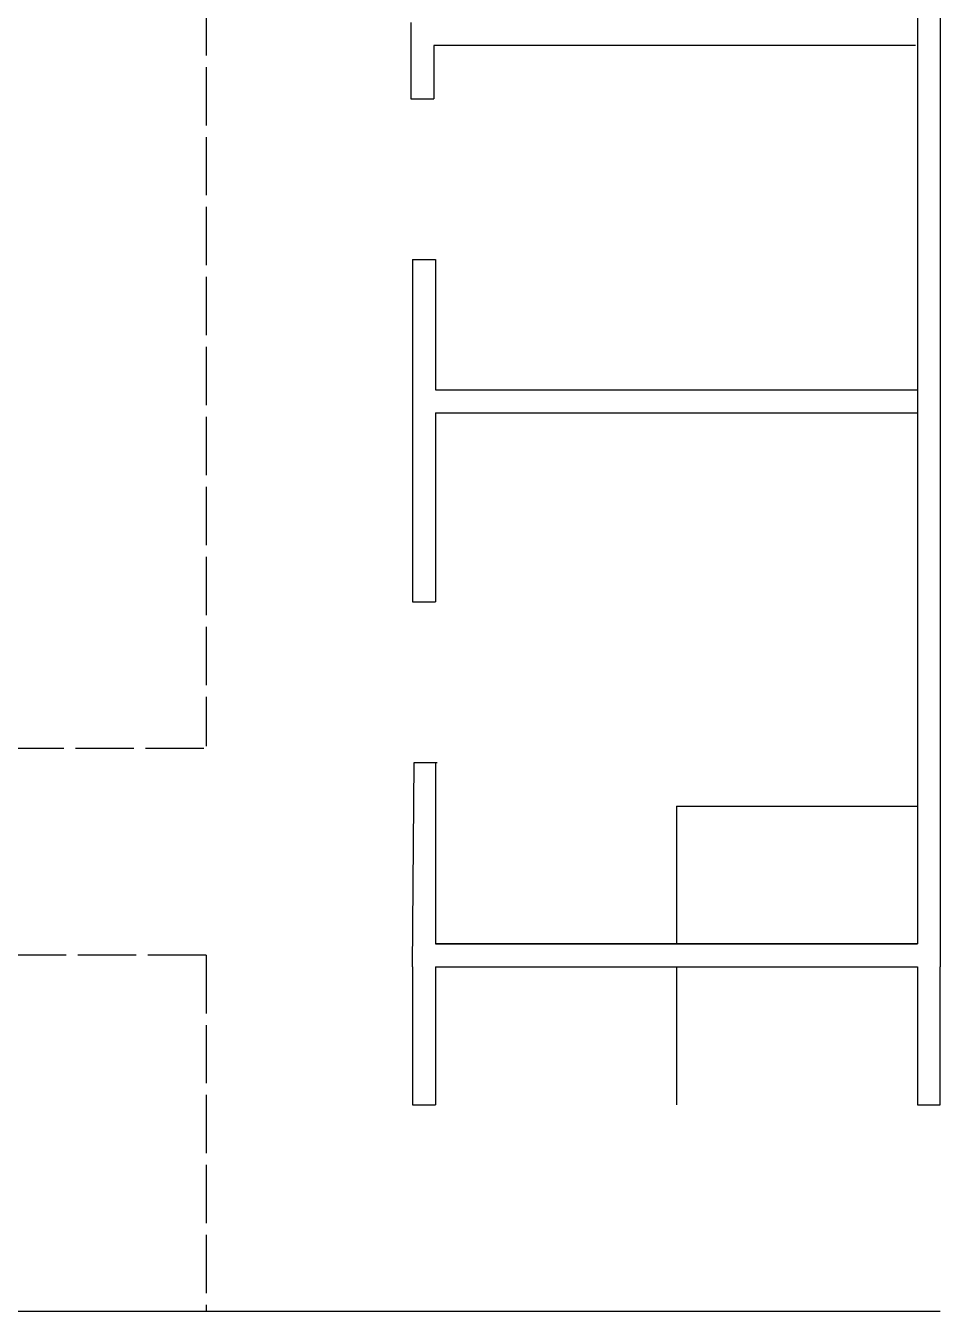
# Model space of a CAD drawing. Header units: millimetres. Extents: x -9564 to 100419, y -25359 to 24346.
# Drawn here: x 90622 to 94608, y -23803 to -18204 of the extents above; entities that cross this region are included whole.
import ezdxf

# ---------------------------------------------------------------- set-up
doc = ezdxf.new("R2010")
doc.units = ezdxf.units.MM
doc.header["$LTSCALE"] = 100
doc.linetypes.add('DASHEDX2', pattern=[3.048, 2.54, -0.508])
doc.linetypes.add('DOT', pattern=[0.508, 0, -0.508])
doc.layers.add('Area circulacion', color=50, linetype='DASHEDX2')
doc.layers.add('MUROS', color=7, linetype='Continuous')

msp = doc.modelspace()

# ---------------------------------------------------------------- linework, layer by layer
for p, q in [((94508.366, -3005.697), (94508.366, -22203.397)), ((94608.366, -3405.697), (94608.366, -22303.397)), ((92408.366, -22203.397), (94508.366, -22203.397)), ((92408.366, -22303.397), (94508.366, -22303.397)), ((94508.366, -22303.397), (94508.366, -22903.397)), ((85595.948, -23803.397), (90908.366, -23803.397)), ((90735.928, -23803.397), (94608.366, -23803.397))]:
    msp.add_line(p, q)
at = {"layer": 'Area circulacion', "color": 2}
for p, q in [((91408.366, -15030.847), (91408.366, -21341.614)), ((91398.366, -21351.614), (80674.426, -21351.614)), ((91408.366, -22251.614), (80674.426, -22251.614)), ((91408.366, -22251.614), (91408.366, -23803.397))]:
    msp.add_line(p, q, dxfattribs=at)
at = {"layer": 'MUROS'}
for p, q in [((92300.769, -18189.993), (92300.769, -18521.976)), ((94500.769, -18289.993), (92400.769, -18289.993)), ((92400.769, -18289.993), (92400.769, -18521.976)), ((92300.769, -18521.976), (92400.769, -18521.976)), ((92308.366, -19221.976), (92308.366, -20712.686)), ((92308.366, -19221.976), (92408.366, -19221.976)), ((92408.366, -19221.976), (92408.366, -19789.993)), ((92408.366, -19789.993), (94508.366, -19789.993)), ((94508.366, -19861.614), (94508.366, -22203.397)), ((92408.366, -19889.993), (92408.366, -20712.686)), ((92408.366, -19889.993), (94508.366, -19889.993)), ((92308.366, -20712.686), (92408.366, -20712.686)), ((92308.366, -22303.397), (92315.963, -21412.686)), ((92315.963, -21412.686), (92415.963, -21412.686)), ((92408.366, -21412.686), (92408.366, -22203.397)), ((93458.366, -21603.397), (93458.366, -22203.397)), ((93458.366, -21603.397), (94508.366, -21603.397)), ((94508.366, -22203.397), (92408.366, -22203.397)), ((92308.366, -22303.397), (92308.366, -22903.397)), ((92408.366, -22303.397), (92408.366, -22903.397)), ((93458.366, -22303.397), (93458.366, -22903.397)), ((94508.366, -22303.397), (94508.366, -22903.397)), ((94608.366, -22903.397), (94608.366, -22303.397)), ((92308.366, -22903.397), (92408.366, -22903.397)), ((94508.366, -22903.397), (94608.366, -22903.397))]:
    msp.add_line(p, q, dxfattribs=at)
at = {"layer": 'MUROS', "color": 2, "linetype": 'DOT'}
msp.add_arc((91398.366, -21341.614), 10, 270, 0, dxfattribs=at)

doc.saveas('drawing.dxf')
